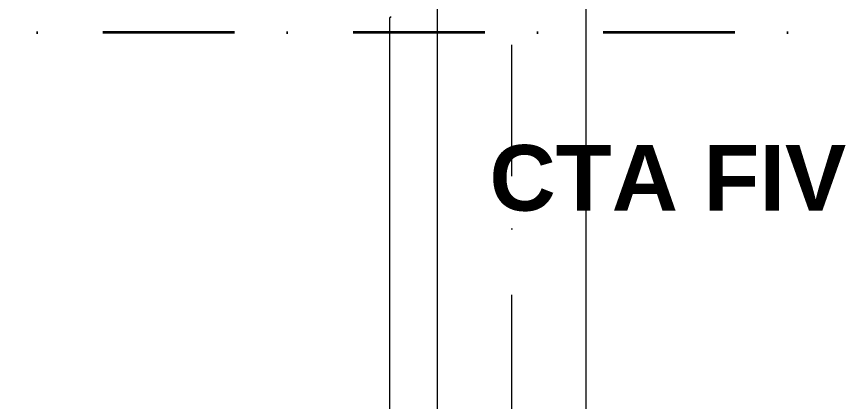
# Model space of a CAD drawing. Header units: millimetres. Extents: x 1322820 to 1391563, y 1051909 to 1098256.
# Drawn here: x 1324965 to 1326072, y 1084626 to 1085142 of the extents above; entities that cross this region are included whole.
import ezdxf
from ezdxf.enums import TextEntityAlignment as Align

# ---------------------------------------------------------------- set-up
doc = ezdxf.new("R2010")
doc.units = ezdxf.units.MM
doc.header["$MEASUREMENT"] = 0
doc.linetypes.add('Dot & Dashed', pattern=[335.138881, 176.388884, -88.194442, 0, -70.555556])
doc.layers.get('0').update_dxf_attribs({"true_color": 0x787878})
doc.layers.add('circuite prize vitali', color=1, linetype='Continuous')
doc.layers.add('CV_Pen_No__1', color=7, linetype='Continuous', lineweight=13)
doc.layers.add('New_arhitectura - axe', color=7, linetype='Continuous', true_color=0x787878)
doc.layers.add('New_arhitectura - axe_Pen_No__201', color=7, linetype='Continuous', lineweight=35, true_color=0x787878)
doc.layers.add('New_arhitectura - copertina_Pen_No__1', color=7, linetype='Continuous', lineweight=13, true_color=0x787878)
doc.styles.add('GENERATED_STYLE_1', font='arialbd.ttf')
doc.styles.add('GENERATED_STYLE_9', font='arialbd.ttf')

# ---------------------------------------------------------------- blocks, each defined once
blk = doc.blocks.new('UAP Beam 23_6')
at = {"layer": 'New_arhitectura - copertina_Pen_No__1', "color": 7, "linetype": 'Continuous', "lineweight": 13}
for p, q in [((17000, 100), (8450, 100)), ((8450, -100), (16800, -100))]:
    blk.add_line(p, q, dxfattribs=at)
at = {"layer": 'New_arhitectura - copertina_Pen_No__1', "color": 7, "linetype": 'Dot & Dashed', "lineweight": 13}
blk.add_line((0, 0), (16900, 0), dxfattribs=at)
blk = doc.blocks.new('Standard grid marker_7')
at = {"layer": 'New_arhitectura - axe_Pen_No__201', "linetype": 'Dot & Dashed', "lineweight": 35}
blk.add_line((1000, 0), (32396.9, 0), dxfattribs=at)
at = {"layer": 'New_arhitectura - axe_Pen_No__201', "lineweight": 35, "style": 'GENERATED_STYLE_1'}
blk.add_attdef('AC_MarkerText_1', text='', height=125, rotation=180, dxfattribs=at).set_placement((33503, 7.1), align=Align.MIDDLE_CENTER)
blk = doc.blocks.new('terasa')
at = {"layer": 'New_arhitectura - axe', "linetype": 'Continuous', "lineweight": 13, "zscale": 1000, "rotation": 180}
blk.add_blockref('Standard grid marker_7', (1356428.539, 1085120.65), dxfattribs=at)
at = {"layer": 'New_arhitectura - copertina_Pen_No__1', "linetype": 'Continuous', "lineweight": 13, "zscale": 1000, "rotation": 90}
blk.add_blockref('UAP Beam 23_6', (1325628.502, 1074870.6), dxfattribs=at)

msp = doc.modelspace()

# ---------------------------------------------------------------- block references
msp.add_blockref('terasa', (0, 0))

# ---------------------------------------------------------------- next in the draw order: linework, layer by layer
at = {"layer": 'circuite prize vitali', "linetype": 'Continuous', "flags": 128}
msp.add_lwpolyline([(1326603.5, 1085474, 0, 0, 0), (1326603.5, 1085474, 0, 0, 0), (1326603.5, 1085474, 0, 0, 0), (1325403.6, 1084272.1, 179, 0, 0), (1325102.9, 1083971.3, 0, 0, 0)], format="xyseb", dxfattribs=at)
at = {"layer": 'CV_Pen_No__1', "color": 7, "linetype": 'Continuous', "lineweight": 13}
for p, q in [((1325465.1, 1082343.4), (1325465.1, 1085140.9)), ((1325465.1, 1085139), (1325465.2, 1085139)), ((1325465.1, 1085139), (1325465.2, 1085139))]:
    msp.add_line(p, q, dxfattribs=at)
at = {"layer": 'CV_Pen_No__1', "color": 7, "linetype": 'Continuous', "lineweight": 13, "flags": 128}
for points in [[(1325466.4, 1085140.9), (1325466.3, 1085140.9), (1325466.3, 1085140.9), (1325466.3, 1085140.9), (1325466.3, 1085140.9), (1325466.2, 1085140.9), (1325466.2, 1085140.9), (1325466.2, 1085140.9), (1325466.2, 1085140.9), (1325466.2, 1085140.9), (1325466.1, 1085140.9), (1325466.1, 1085140.9), (1325466.1, 1085140.9), (1325466.1, 1085140.9), (1325466, 1085140.9), (1325466, 1085140.9), (1325466, 1085140.9), (1325466, 1085140.9), (1325465.9, 1085140.9), (1325465.9, 1085140.9), (1325465.9, 1085140.9), (1325465.8, 1085140.9), (1325465.8, 1085140.9), (1325465.8, 1085140.9), (1325465.8, 1085140.9), (1325465.7, 1085140.9), (1325465.7, 1085140.9), (1325465.7, 1085140.9), (1325465.7, 1085140.9), (1325465.6, 1085140.9), (1325465.6, 1085140.9), (1325465.6, 1085140.9), (1325465.6, 1085140.9), (1325465.5, 1085140.9), (1325465.5, 1085140.9), (1325465.5, 1085140.9), (1325465.5, 1085140.9), (1325465.5, 1085140.9), (1325465.4, 1085140.9), (1325465.4, 1085140.9), (1325465.4, 1085140.9), (1325465.4, 1085140.9), (1325465.4, 1085140.9), (1325465.3, 1085140.9), (1325465.3, 1085140.9), (1325465.3, 1085140.9), (1325465.3, 1085140.9), (1325465.3, 1085140.9), (1325465.3, 1085140.9), (1325465.3, 1085140.9), (1325465.3, 1085140.9), (1325465.2, 1085140.9), (1325465.2, 1085140.9), (1325465.2, 1085140.9), (1325465.2, 1085140.9), (1325465.2, 1085140.9), (1325465.2, 1085140.9), (1325465.2, 1085140.9), (1325465.2, 1085140.9), (1325465.1, 1085140.9)], [(1325466.4, 1085141), (1325466.4, 1085141.1), (1325466.4, 1085141.1), (1325466.4, 1085141.1), (1325466.4, 1085141.1), (1325466.4, 1085141.1), (1325466.4, 1085141.1), (1325466.4, 1085141.2), (1325466.4, 1085141.2), (1325466.4, 1085141.2), (1325466.4, 1085141.2), (1325466.4, 1085141.2), (1325466.4, 1085141.3), (1325466.4, 1085141.3), (1325466.4, 1085141.3), (1325466.4, 1085141.3), (1325466.4, 1085141.4), (1325466.4, 1085141.4), (1325466.4, 1085141.4), (1325466.4, 1085141.5), (1325466.4, 1085141.5), (1325466.4, 1085141.5), (1325466.4, 1085141.5), (1325466.4, 1085141.6), (1325466.4, 1085141.6), (1325466.4, 1085141.6), (1325466.4, 1085141.6), (1325466.4, 1085141.7), (1325466.4, 1085141.7), (1325466.4, 1085141.7), (1325466.4, 1085141.7), (1325466.4, 1085141.8), (1325466.4, 1085141.8), (1325466.4, 1085141.8), (1325466.4, 1085141.8), (1325466.4, 1085141.8), (1325466.4, 1085141.9), (1325466.4, 1085141.9), (1325466.4, 1085141.9), (1325466.4, 1085141.9), (1325466.4, 1085141.9), (1325466.4, 1085142), (1325466.4, 1085142), (1325466.4, 1085142), (1325466.4, 1085142), (1325466.4, 1085142), (1325466.4, 1085142), (1325466.4, 1085142), (1325466.4, 1085142.1), (1325466.4, 1085142.1), (1325466.4, 1085142.1), (1325466.4, 1085142.1), (1325466.4, 1085142.1), (1325466.4, 1085142.1), (1325466.4, 1085142.1), (1325466.4, 1085142.1), (1325466.4, 1085142.2)], [(1325466.4, 1085140.9), (1325466.4, 1085140.9), (1325466.4, 1085140.9), (1325466.4, 1085140.9), (1325466.4, 1085141)]]:
    msp.add_lwpolyline(points, dxfattribs=at)

# ---------------------------------------------------------------- next in the draw order: texts
at = {"layer": 'CV_Pen_No__1', "color": 7, "linetype": 'Continuous', "lineweight": 13, "insert": (1325598.7, 1084969.7), "char_height": 88, "attachment_point": 1, "style": 'GENERATED_STYLE_9'}
msp.add_mtext('\\A1;{\\fArial|b1|i0|c238|p34;CTA FIV Parter}', dxfattribs=at)

doc.saveas('drawing.dxf')
